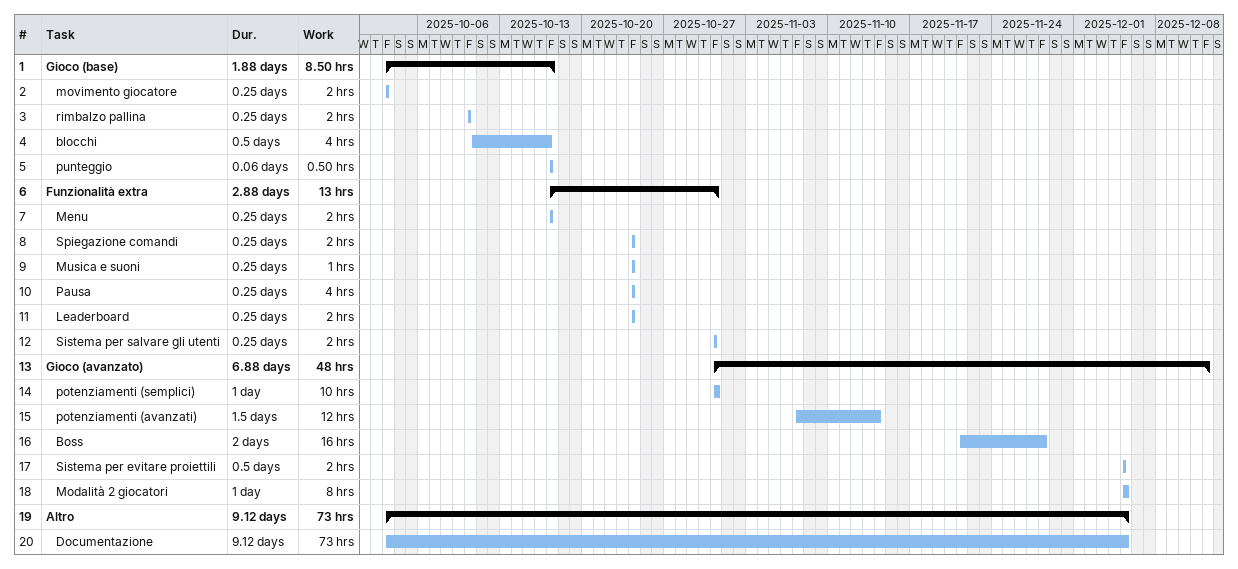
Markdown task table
| ID | Level | Task | Duration | Start | Finish | Work (h) |
|---|---|---|---|---|---|---|
| 1 | 1 | **Gioco (base)** | 1.88d | 2025-10-03 | 2025-10-17 | 8.50 |
| 2 | 2 | movimento giocatore | 0.25d | 2025-10-03 | 2025-10-03 | 2 |
| 3 | 2 | rimbalzo pallina | 0.25d | 2025-10-10 | 2025-10-10 | 2 |
| 4 | 2 | blocchi | 0.5d | 2025-10-10 | 2025-10-17 | 4 |
| 5 | 2 | punteggio | 0.06d | 2025-10-17 | 2025-10-17 | 0.50 |
| 6 | 1 | **Funzionalità extra** | 2.88d | 2025-10-17 | 2025-10-31 | 13 |
| 7 | 2 | Menu | 0.25d | 2025-10-17 | 2025-10-17 | 2 |
| 8 | 2 | Spiegazione comandi | 0.25d | 2025-10-24 | 2025-10-24 | 2 |
| 9 | 2 | Musica e suoni | 0.25d | 2025-10-24 | 2025-10-24 | 1 |
| 10 | 2 | Pausa | 0.25d | 2025-10-24 | 2025-10-24 | 4 |
| 11 | 2 | Leaderboard | 0.25d | 2025-10-24 | 2025-10-24 | 2 |
| 12 | 2 | Sistema per salvare gli utenti | 0.25d | 2025-10-31 | 2025-10-31 | 2 |
| 13 | 1 | **Gioco (avanzato)** | 6.88d | 2025-10-31 | 2025-12-12 | 48 |
| 14 | 2 | potenziamenti (semplici) | 1d | 2025-10-31 | 2025-10-31 | 10 |
| 15 | 2 | potenziamenti (avanzati) | 1.5d | 2025-11-07 | 2025-11-14 | 12 |
| 16 | 2 | Boss | 2d | 2025-11-21 | 2025-11-28 | 16 |
| 17 | 2 | Sistema per evitare proiettili | 0.5d | 2025-12-05 | 2025-12-05 | 2 |
| 18 | 2 | Modalità 2 giocatori | 1d | 2025-12-05 | 2025-12-05 | 8 |
| 19 | 1 | **Altro** | 9.12d | 2025-10-03 | 2025-12-05 | 73 |
| 20 | 2 | Documentazione | 9.12d | 2025-10-03 | 2025-12-05 | 73 |
